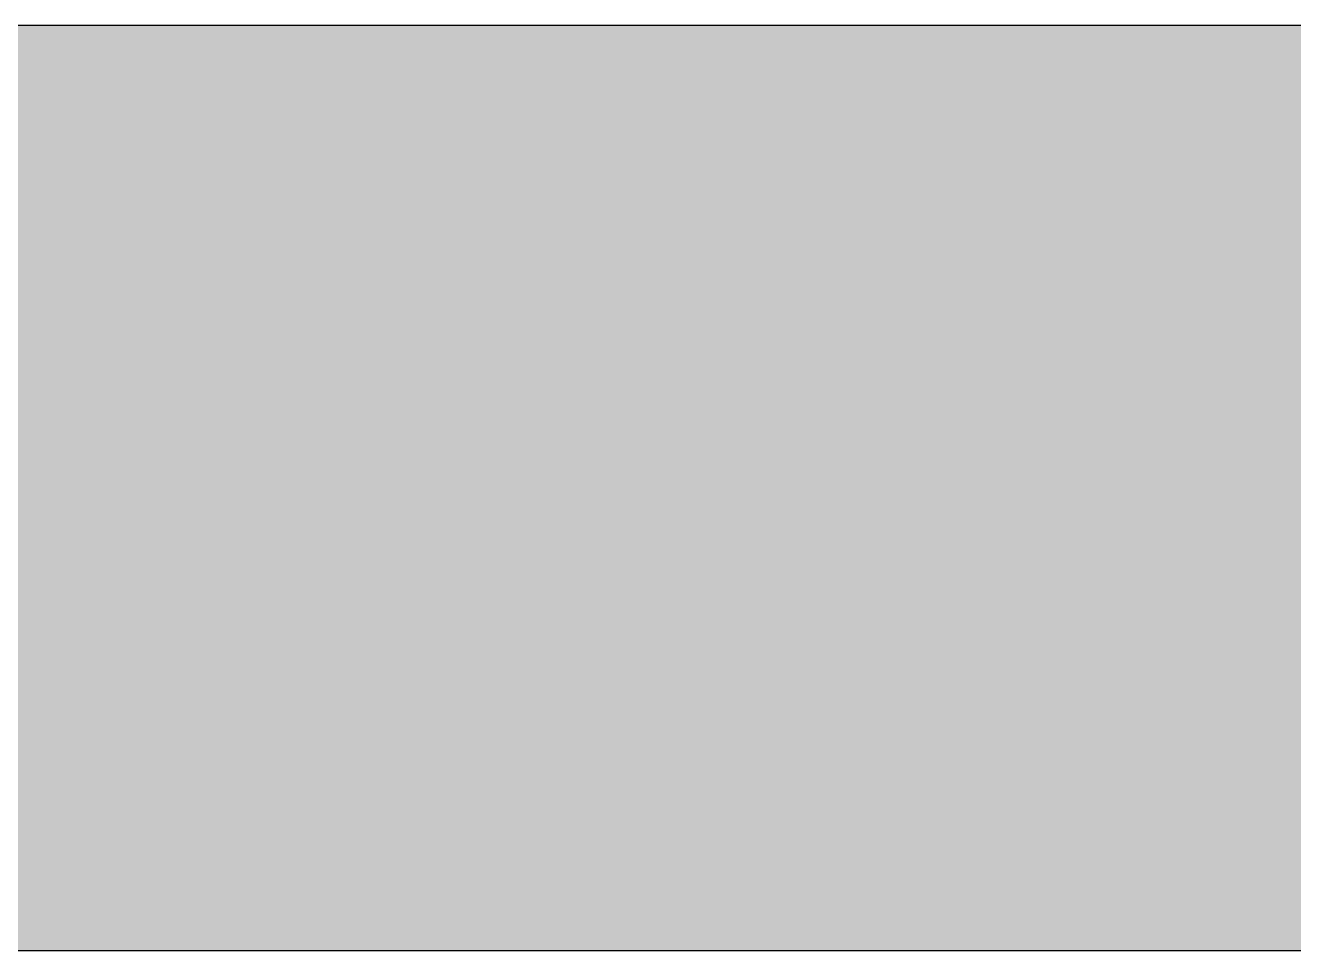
# Model space of a CAD drawing. Header units: inches. Extents: x -1176 to 1507, y -2527 to 978.
# Drawn here: x 1099.35 to 1129.5, y 567.01 to 589.01 of the extents above; entities that cross this region are included whole.
import ezdxf

# ---------------------------------------------------------------- set-up
doc = ezdxf.new("R2010")
doc.units = ezdxf.units.IN
doc.header["$MEASUREMENT"] = 0
doc.layers.add('A-WALL', color=113, linetype='Continuous', lineweight=18)
doc.layers.add('A-WALL-PATT', color=111, linetype='Continuous', lineweight=18)

msp = doc.modelspace()

# ---------------------------------------------------------------- hatches: boundary and pattern name
at = {"layer": 'A-WALL-PATT', "lineweight": 9}
h = msp.add_hatch(color=7, dxfattribs=at)
h.paths.add_polyline_path([(1202.199, 567.009), (1211.237, 567.009), (1211.237, 589.009), (1167.697, 589.009), (1167.697, 567.009), (1179.073, 567.009)], flags=0)
h.paths.add_polyline_path([(1130.197, 567.009), (1130.197, 589.009), (1068.645, 589.009), (1068.645, 567.009), (1109.694, 567.009)], flags=0)
h.paths.add_polyline_path([(1031.145, 567.009), (1031.145, 589.009), (977.592, 589.009), (977.592, 567.009)], flags=0)
h.paths.add_polyline_path([(940.092, 567.009), (940.092, 589.009), (874.539, 589.009), (874.539, 567.009), (912.149, 567.009)], flags=0)
h.paths.add_polyline_path([(837.039, 567.009), (837.039, 589.009), (783.486, 589.009), (783.486, 567.009)], flags=0)
h.paths.add_polyline_path([(745.986, 567.009), (745.986, 589.009), (682.433, 589.009), (682.433, 567.009)], flags=0)
h.paths.add_polyline_path([(644.933, 567.009), (644.933, 589.009), (576.526, 589.009), (576.526, 567.009), (606.024, 567.009)], flags=0)
h.paths.add_polyline_path([(539.026, 567.009), (539.026, 589.009), (480.776, 589.009), (480.776, 567.009), (531.541, 567.009)], flags=0)

# ---------------------------------------------------------------- linework, layer by layer
at = {"layer": 'A-WALL', "color": 8, "lineweight": 30}
for p, q in [((1130.197, 589.009), (1068.645, 589.009)), ((1068.645, 567.009), (1130.197, 567.009))]:
    msp.add_line(p, q, dxfattribs=at)

doc.saveas('drawing.dxf')
